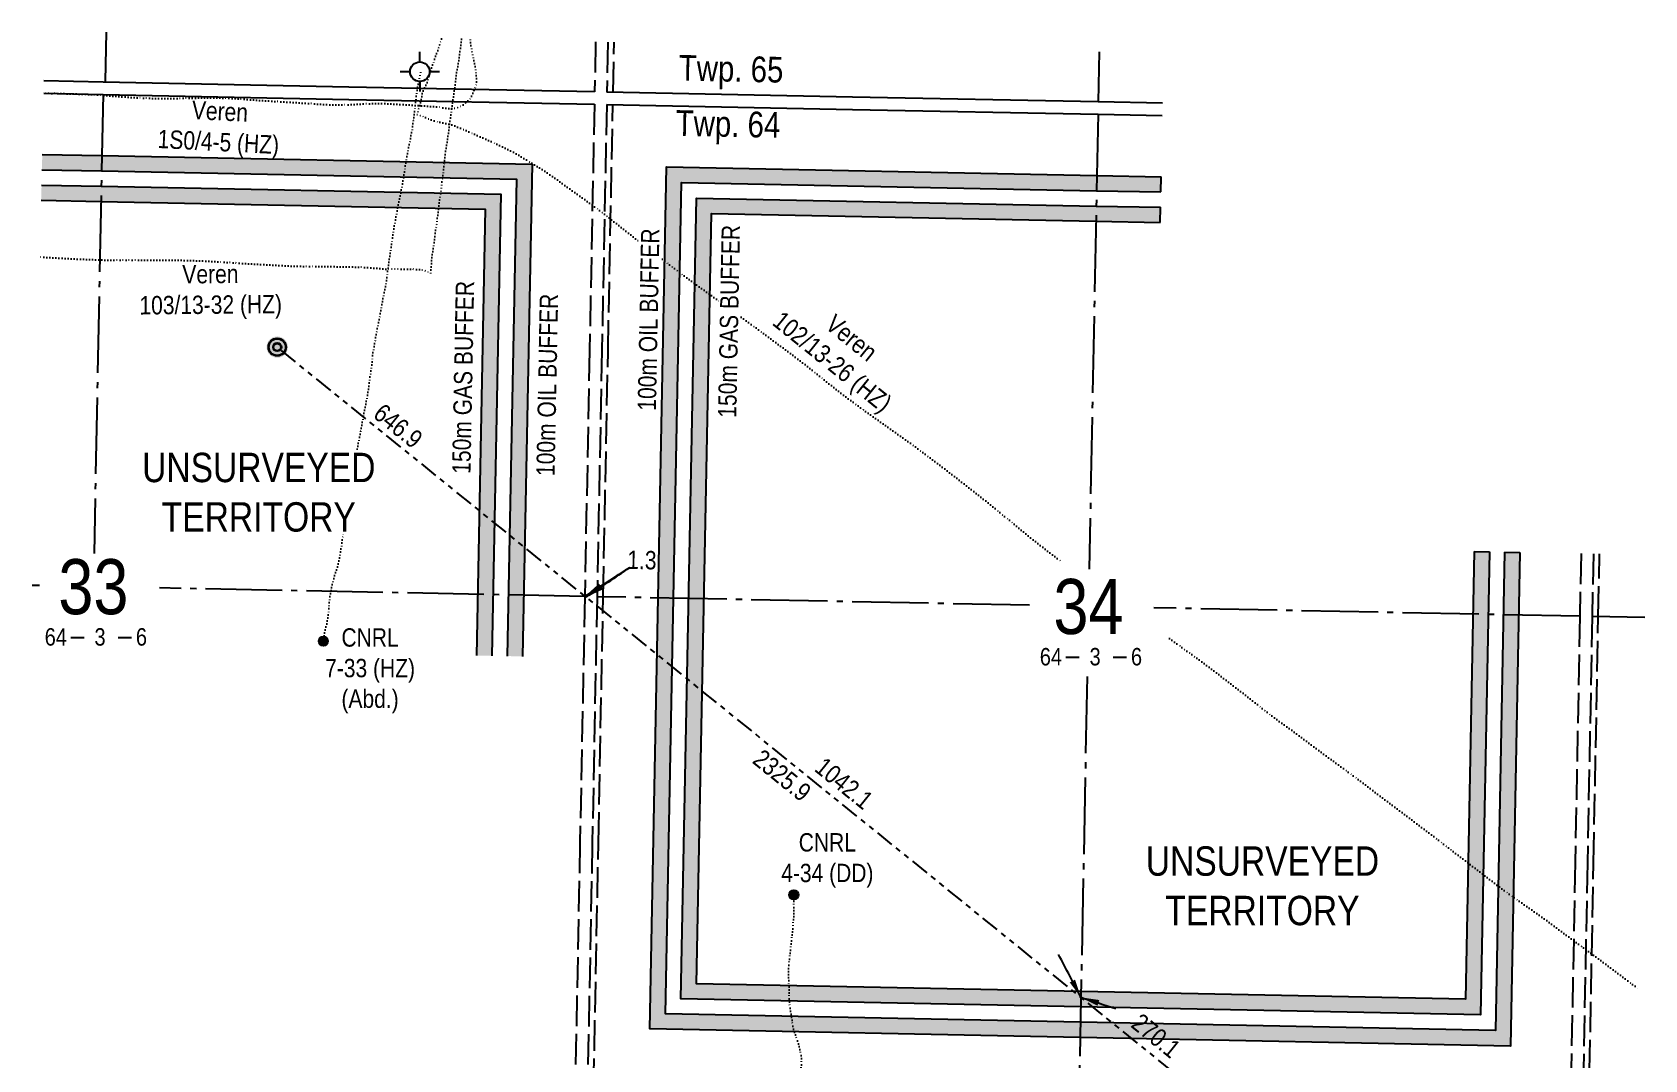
# Model space of a CAD drawing. Extents: x 398953 to 418778, y 6021401 to 6052343.
# Drawn here: x 416142 to 418778, y 6030302 to 6031981 of the extents above; entities that cross this region are included whole.
import ezdxf
from ezdxf.enums import TextEntityAlignment as Align

# ---------------------------------------------------------------- set-up
doc = ezdxf.new("R2010")
doc.units = 0
doc.header["$LTSCALE"] = 5
for name, pattern in [('foc-DOT', [1, 0.2, -0.8]), ('foc-DRILLPATH', [14.75, 6, -1.75, 1.75, -1.75, 1.75, -1.75]), ('foc-QUARTERLINE', [33, 25, -3, 2, -3]), ('foc-UNSURVEYED', [12.5, 10, -2.5])]:
    doc.linetypes.add(name, pattern=pattern)
for name, color, linetype in [('10', 1, 'Continuous'), ('9', 3, 'Continuous'), ('ABADATA-DRILL', 8, 'foc-DOT'), ('ABADATA-DRILL-T', 8, 'Continuous'), ('AS-TARGET-GAS', 182, 'Continuous'), ('AS-TARGET-GAS-H', 181, 'Continuous'), ('AS-TARGET-OIL', 146, 'Continuous'), ('AS-TARGET-OIL-H', 131, 'Continuous'), ('D-TXT', 6, 'Continuous'), ('DETAIL-T', 7, 'Continuous'), ('DRILL-T', 8, 'Continuous'), ('L-BD', 7, 'Continuous'), ('L-MON', 1, 'Continuous'), ('L-SEC', 7, 'Continuous'), ('L-SECLBL', 7, 'Continuous'), ('L-SECQ', 8, 'foc-QUARTERLINE'), ('L-USEC', 7, 'foc-UNSURVEYED'), ('P-BUFFER-PURPLE-T', 187, 'Continuous'), ('P-PDRILLPATH', 12, 'foc-DRILLPATH')]:
    doc.layers.add(name, color=color, linetype=linetype)
doc.styles.add('80CG', font='ARIALN.TTF', dxfattribs={"height": 10})
doc.styles.add('80L', font='ARIALN.TTF', dxfattribs={"height": 10})
doc.styles.add('SIMPLEX', font='ARIALN.TTF')
doc.dimstyles.new('Compass 5 000', dxfattribs={"dimscale": 5, "dimtxt": 9, "dimasz": 2, "dimexe": 0.2, "dimexo": 0.0625, "dimgap": 0.5, "dimtad": 0, "dimtih": 1, "dimtoh": 1, "dimzin": 0, "dimdsep": 46, "dimtxsty": '80CG', "dimcen": 0.1, "dimse1": 1, "dimse2": 1, "dimclrd": 256, "dimclrt": 256, "dimaunit": 1, "dimadec": 4, "dimazin": 0, "dimtfac": 0.06, "dimtofl": 0, "dimtmove": 0, "dimatfit": 1, "dimfxl": 0.2, "dimtolj": 1, "dimtzin": 0, "dimlwd": -1, "dimarcsym": 0})

# ---------------------------------------------------------------- blocks, each defined once
blk = doc.blocks.new('L-SECLBL')
at = {"layer": '9', "color": 7}
for p, q in [((-5.08, -27.83), (-12.29, -27.83)), ((20.7, -27.83), (13.5, -27.83))]:
    blk.add_line(p, q, dxfattribs=at)
at = {"layer": '10', "color": 2, "style": 'SIMPLEX'}
blk.add_attdef('SEC', text='', height=30, dxfattribs=at).set_placement((0, 0), align=Align.MIDDLE)
at = {"layer": '10', "color": 5, "style": '80L'}
blk.add_attdef('TWP', text='', height=9.5, dxfattribs=at).set_placement((-14.43, -27.37), align=Align.MIDDLE_RIGHT)
blk.add_attdef('RGE', text='', height=9.5, dxfattribs=at).set_placement((3.62, -27.37), align=Align.MIDDLE_CENTER)
blk.add_attdef('MER', text='', height=9.5, dxfattribs=at).set_placement((23.17, -27.37), align=Align.MIDDLE_LEFT)
blk = doc.blocks.new('BH-Existing')
at = {"layer": 'ABADATA-DRILL-T'}
h = blk.add_hatch(color=256, dxfattribs=at)
h.dxf.hatch_style = 1
edge = h.paths.add_edge_path()
edge.add_arc((0, 0), 0.5, 0, 360)
blk.add_circle((0, 0), 0.5, dxfattribs=at)
blk = doc.blocks.new('GABD')
for p, q in [((0, 0.81), (0, 1.62)), ((-0.81, 0), (-1.62, 0)), ((1.62, 0), (0.81, 0)), ((0, -0.81), (0, -1.62))]:
    blk.add_line(p, q)
blk.add_circle((0, 0), 0.8)
blk = doc.blocks.new('plbh')
at = {"layer": 'L-MON'}
h = blk.add_hatch(color=255, dxfattribs=at)
h.dxf.hatch_style = 1
edge = h.paths.add_edge_path()
edge.add_arc((0, 0), 1.16, 0, 360)
h = blk.add_hatch(color=256, dxfattribs=at)
h.dxf.hatch_style = 1
h.paths.add_polyline_path([(-0.96, 0, 1), (0.96, 0, 1)])
h.paths.add_polyline_path([(0.91, 0, -1), (-0.91, 0, -1)], flags=16)
h.paths.add_polyline_path([(0.45, 0, -1), (-0.45, 0, -1)], flags=0)
h = blk.add_hatch(color=256, dxfattribs=at)
h.dxf.hatch_style = 1
h.paths.add_polyline_path([(-0.45, 0, 1), (0.45, 0, 1)])
h.paths.add_polyline_path([(0.4, 0, -1), (-0.4, 0, -1)], flags=16)
at = {"layer": 'L-MON', "color": 240}
for radius in [0.96, 0.91, 0.45, 0.4]:
    blk.add_circle((0, 0), radius, dxfattribs=at)

msp = doc.modelspace()

# ---------------------------------------------------------------- hatches: boundary and pattern name
at = {"layer": 'AS-TARGET-GAS-H'}
h = msp.add_hatch(color=256, dxfattribs=at)
h.dxf.hatch_style = 1
h.paths.add_polyline_path([(416156.552, 6031706.167), (416254.216, 6031704.224), (416882.577, 6031691.728), (416868.319, 6030962.542), (416893.303, 6030962.045), (416908.049, 6031716.216), (416254.713, 6031729.209), (416157.134, 6031731.149)])
h = msp.add_hatch(color=256, dxfattribs=at)
h.dxf.hatch_style = 1
h.paths.add_polyline_path([(418498.986, 6031132.308), (418484.956, 6030400.945), (417227.862, 6030425.907), (417252.468, 6031684.372), (417880.703, 6031671.877), (417985.82, 6031669.787), (417986.317, 6031694.771), (417881.2, 6031696.862), (417227.972, 6031709.853), (417202.389, 6030401.419), (418509.461, 6030375.464), (418523.971, 6031131.829)])
at = {"layer": 'AS-TARGET-OIL-H'}
h = msp.add_hatch(color=256, dxfattribs=at)
h.dxf.hatch_style = 1
h.paths.add_polyline_path([(416157.716, 6031756.132), (416255.21, 6031754.193), (416933.522, 6031740.703), (416918.288, 6030961.549), (416943.272, 6030961.053), (416958.995, 6031765.191), (416255.707, 6031779.177), (416158.298, 6031781.114)])
h = msp.add_hatch(color=256, dxfattribs=at)
h.dxf.hatch_style = 1
h.paths.add_polyline_path([(417986.814, 6031719.755), (417987.311, 6031744.739), (417882.194, 6031746.83), (417178.981, 6031760.816), (417151.444, 6030352.443), (418558.47, 6030324.503), (418573.94, 6031130.87), (418548.955, 6031131.349), (418533.966, 6030349.983), (417176.916, 6030376.931), (417203.477, 6031735.334), (417881.697, 6031721.846)])

# ---------------------------------------------------------------- linework, layer by layer
at = {"layer": 'ABADATA-DRILL', "flags": 128}
for points in [[(416843.883, 6031969.318), (416843.18, 6031964.49), (416842.462, 6031959.493), (416841.775, 6031954.566), (416841.108, 6031949.618), (416839.817, 6031939.932), (416838.305, 6031930.17), (416836.603, 6031920.431), (416835.064, 6031910.819), (416833.781, 6031901.023), (416832.701, 6031891.342), (416831.442, 6031881.715), (416829.861, 6031871.504), (416828.223, 6031860.944), (416826.639, 6031850.083), (416825.9, 6031844.537), (416825.179, 6031838.91), (416823.763, 6031827.916), (416823.061, 6031822.708), (416822.36, 6031817.581), (416821.68, 6031812.513), (416820.971, 6031807.476), (416820.265, 6031802.619), (416819.528, 6031797.673), (416818.018, 6031787.991), (416817.297, 6031783.394), (416816.604, 6031778.687), (416815.418, 6031769.228), (416815.088, 6031766.164), (416814.777, 6031763.069), (416814.455, 6031759.885), (416814.133, 6031756.751), (416813.812, 6031753.637), (416813.47, 6031750.473), (416813.106, 6031747.249), (416812.681, 6031743.937), (416812.247, 6031740.665), (416811.412, 6031734.32), (416811.04, 6031731.177), (416810.435, 6031726.368), (416809.738, 6031721.4), (416809.039, 6031716.373), (416808.335, 6031711.096), (416807.649, 6031705.738), (416807.016, 6031700.48), (416805.814, 6031690.222), (416804.492, 6031680.456), (416803.813, 6031675.918), (416803.153, 6031671.34), (416802.533, 6031666.772), (416801.951, 6031662.122), (416801.412, 6031657.572), (416800.886, 6031653.231), (416800.365, 6031649.111), (416799.783, 6031644.911), (416799.158, 6031640.623), (416798.503, 6031636.255), (416797.838, 6031631.977), (416797.202, 6031627.579), (416796.624, 6031623.099), (416796.067, 6031618.689), (416794.982, 6031610.289), (416794.333, 6031602.75), (416794.208, 6031599.412), (416794.038, 6031596.365), (416793.825, 6031593.678), (416793.579, 6031591.323), (416793.272, 6031589.429), (416792.943, 6031587.995), (416792.745, 6031587.078), (416792.667, 6031586.66), (416792.398, 6031586.715), (416791.965, 6031587.054), (416791.46, 6031587.354), (416790.987, 6031587.693), (416790.574, 6031588.031), (416790.415, 6031588.114), (416790.267, 6031588.197), (416790.177, 6031588.229), (416789.761, 6031588.397), (416789.115, 6031588.65), (416788.222, 6031589.008), (416787.151, 6031589.459), (416785.94, 6031589.953), (416784.551, 6031590.49), (416783.001, 6031591.051), (416781.261, 6031591.575), (416779.36, 6031592.052), (416777.369, 6031592.512), (416775.217, 6031592.924), (416772.832, 6031593.221), (416770.254, 6031593.332), (416767.374, 6031593.368), (416764.104, 6031593.422), (416760.416, 6031593.535), (416756.477, 6031593.632), (416752.367, 6031593.673), (416748.077, 6031593.717), (416743.647, 6031593.764), (416739.176, 6031593.742), (416734.444, 6031593.715), (416729.443, 6031593.683), (416724.113, 6031593.758), (416718.506, 6031593.978), (416712.734, 6031594.402), (416706.773, 6031594.919), (416700.522, 6031595.442), (416693.991, 6031596), (416687.179, 6031596.444), (416680.054, 6031596.794), (416672.659, 6031597.12), (416665.923, 6031597.382), (416658.706, 6031597.574), (416658.206, 6031597.584), (416650.346, 6031597.658), (416642.295, 6031597.706), (416634.095, 6031597.778), (416625.694, 6031597.833), (416617.054, 6031597.882), (416608.223, 6031597.926), (416599.233, 6031598.023), (416590.044, 6031598.183), (416580.676, 6031598.387), (416571.2, 6031598.633), (416561.624, 6031598.972), (416551.981, 6031599.411), (416542.269, 6031599.922), (416542.209, 6031599.923), (416532.568, 6031600.453), (416522.857, 6031600.994), (416513.175, 6031601.534), (416503.474, 6031602.095), (416493.783, 6031602.645), (416484.122, 6031603.195), (416474.432, 6031603.806), (416464.723, 6031604.417), (416450.248, 6031605.321), (416435.653, 6031606.258), (416421.176, 6031607.043), (416406.573, 6031607.58), (416396.876, 6031607.83), (416387.25, 6031608.089), (416377.531, 6031608.27), (416363.031, 6031608.405), (416348.409, 6031608.433), (416338.707, 6031608.403), (416319.301, 6031608.304), (416309.599, 6031608.295), (416299.887, 6031608.316), (416290.166, 6031608.347), (416280.445, 6031608.368), (416270.744, 6031608.438), (416261.036, 6031608.619), (416251.339, 6031608.89), (416241.624, 6031609.211), (416231.939, 6031609.581), (416222.225, 6031609.972), (416212.512, 6031610.413), (416202.81, 6031610.924), (416188.332, 6031611.668), (416173.714, 6031612.416), (416159.235, 6031613.15), (416154.39, 6031613.381)], [(416857.595, 6031969.049), (416857.728, 6031968.104), (416858.112, 6031965.206), (416858.516, 6031962.387), (416858.913, 6031959.659), (416859.299, 6031956.931), (416859.735, 6031954.162), (416860.231, 6031951.431), (416860.709, 6031948.782), (416861.209, 6031946.231), (416861.72, 6031943.691), (416862.23, 6031941.14), (416862.77, 6031938.599), (416863.35, 6031936.047), (416863.959, 6031933.455), (416864.598, 6031930.852), (416865.186, 6031928.2), (416865.661, 6031925.4), (416866.064, 6031922.511), (416866.449, 6031919.693), (416866.856, 6031916.985), (416867.254, 6031914.326), (416867.591, 6031911.659), (416867.838, 6031908.934), (416868.013, 6031906.14), (416868.126, 6031903.257), (416868.11, 6031900.367), (416867.873, 6031897.511), (416867.358, 6031894.7), (416866.545, 6031892.006), (416865.615, 6031889.484), (416864.691, 6031887.222), (416863.801, 6031885.199), (416862.984, 6031883.324), (416862.249, 6031881.558), (416861.585, 6031879.851), (416860.922, 6031878.164), (416860.158, 6031876.429), (416859.304, 6031874.705), (416858.351, 6031873.053), (416857.261, 6031871.514), (416855.983, 6031870.099), (416854.617, 6031868.796), (416853.221, 6031867.513), (416851.766, 6031866.261), (416850.242, 6031865.061), (416848.629, 6031863.893), (416847.767, 6031863.299), (416845.364, 6031861.646), (416843.642, 6031860.52), (416841.76, 6031859.427), (416839.65, 6031858.408), (416837.282, 6031857.524), (416834.707, 6031856.805), (416832.016, 6031856.288), (416829.32, 6031855.98), (416826.548, 6031855.915), (416823.69, 6031856.051), (416820.775, 6031856.348), (416817.832, 6031856.726), (416814.8, 6031857.146), (416811.419, 6031857.633), (416807.619, 6031858.177), (416803.518, 6031858.698), (416798.986, 6031859.147), (416794.183, 6031859.522), (416788.889, 6031859.916), (416783.138, 6031860.389), (416776.975, 6031860.81), (416770.49, 6031861.137), (416763.816, 6031861.519), (416756.934, 6031861.994), (416749.852, 6031862.483), (416740.132, 6031863.074), (416719.897, 6031864.042), (416711.9, 6031864.259), (416703.789, 6031864.269), (416695.524, 6031864.101), (416687.156, 6031863.775), (416678.656, 6031863.382), (416670.036, 6031862.952), (416661.276, 6031862.534), (416652.447, 6031862.157), (416643.461, 6031861.943), (416634.381, 6031862.022), (416625.226, 6031862.382), (416616.075, 6031862.932), (416606.967, 6031863.601), (416605.079, 6031863.758), (416597.788, 6031864.261), (416579.177, 6031865.407), (416569.905, 6031865.919), (416542.331, 6031867.532), (416520.026, 6031869), (416504.754, 6031870.06), (416495.446, 6031870.753), (416483.142, 6031871.685), (416476.799, 6031872.13), (416467.468, 6031872.684), (416458.145, 6031873.117), (416448.799, 6031873.39), (416439.489, 6031873.493), (416430.166, 6031873.457), (416420.833, 6031873.39), (416411.49, 6031873.314), (416402.185, 6031873.156), (416392.839, 6031872.93), (416383.522, 6031872.663), (416374.186, 6031872.456), (416346.212, 6031872.556), (416327.558, 6031873.023), (416318.193, 6031873.387), (416308.892, 6031873.92), (416299.563, 6031874.573), (416290.264, 6031875.246), (416280.946, 6031875.909), (416271.628, 6031876.642), (416262.311, 6031877.396), (416252.962, 6031878.049), (416243.662, 6031878.622), (416234.34, 6031879.145), (416224.567, 6031879.588), (416215.242, 6031879.911), (416205.905, 6031880.164), (416196.567, 6031880.388), (416187.249, 6031880.571), (416177.91, 6031880.685), (416168.578, 6031880.718), (416160.62, 6031880.798)], [(416810.726, 6031969.968), (416810.372, 6031968.737), (416809.767, 6031966.948), (416809.112, 6031965.191), (416808.446, 6031963.374), (416807.87, 6031961.555), (416807.393, 6031959.664), (416806.871, 6031957.524), (416806.225, 6031955.206), (416805.553, 6031953.079), (416804.772, 6031951.004), (416803.982, 6031948.959), (416803.232, 6031946.913), (416802.326, 6031944.59), (416801.295, 6031941.98), (416800.335, 6031939.449), (416799.509, 6031937.144), (416798.732, 6031934.749), (416797.906, 6031931.925), (416796.968, 6031928.953), (416795.991, 6031926.061), (416795.097, 6031923.358), (416794.165, 6031920.716), (416793.163, 6031918.035), (416792.158, 6031915.294), (416791.287, 6031912.691), (416790.565, 6031910.055), (416790.026, 6031907.535), (416789.459, 6031905.166), (416788.845, 6031902.957), (416788.154, 6031900.85), (416787.304, 6031898.827), (416786.313, 6031896.726), (416785.279, 6031894.536), (416784.236, 6031892.336), (416783.206, 6031890.305), (416782.249, 6031888.434), (416781.357, 6031886.311), (416780.499, 6031883.857), (416779.772, 6031881.491), (416779.245, 6031879.131), (416778.829, 6031876.789), (416778.392, 6031874.387), (416777.82, 6031871.758), (416777.205, 6031868.959), (416776.602, 6031866.271), (416776.023, 6031863.762), (416775.438, 6031861.473), (416774.825, 6031859.294), (416774.185, 6031857.276), (416773.867, 6031856.363), (416773.559, 6031855.448), (416773.068, 6031853.858), (416772.65, 6031852.426), (416772.274, 6031851.113), (416771.889, 6031849.87), (416771.507, 6031848.727), (416771.166, 6031847.694), (416770.89, 6031846.849), (416770.822, 6031846.44), (416770.841, 6031846.41), (416771.028, 6031846.256), (416771.276, 6031846.161), (416771.566, 6031846.126), (416771.625, 6031846.115), (416772.174, 6031846.044), (416773.221, 6031845.863), (416774.604, 6031845.496), (416776.224, 6031844.974), (416778.162, 6031844.336), (416780.446, 6031843.501), (416783.125, 6031842.398), (416783.412, 6031842.282), (416786.496, 6031840.921), (416789.964, 6031839.263), (416793.734, 6031837.689), (416798.049, 6031836.384), (416801.173, 6031835.532), (416804.497, 6031834.657), (416808.062, 6031833.876), (416811.947, 6031833.09), (416816.172, 6031832.257), (416820.505, 6031831.361), (416825.163, 6031830.2), (416830.193, 6031828.601), (416835.524, 6031826.605), (416841.26, 6031824.282), (416847.491, 6031821.709), (416853.968, 6031818.952), (416860.78, 6031815.947), (416867.83, 6031812.838), (416875.139, 6031809.654), (416876.428, 6031809.088), (416882.566, 6031806.387), (416889.963, 6031803.081), (416890.151, 6031802.998), (416897.408, 6031799.684), (416900.907, 6031798.075), (416914.315, 6031791.761), (416923.191, 6031787.415), (416931.101, 6031783.229), (416938.954, 6031778.714), (416946.833, 6031774.018), (416954.74, 6031769.232), (416962.706, 6031764.375), (416970.75, 6031759.386), (416978.82, 6031754.226), (416986.856, 6031748.857), (416994.829, 6031743.32), (417002.631, 6031737.735), (417002.729, 6031737.663), (417010.579, 6031731.958), (417018.459, 6031726.282), (417026.369, 6031720.636), (417034.301, 6031715.029), (417042.202, 6031709.392), (417050.041, 6031703.687), (417057.9, 6031697.942), (417065.749, 6031692.226), (417073.566, 6031686.432), (417081.242, 6031680.51), (417088.875, 6031674.499), (417096.221, 6031668.643), (417103.794, 6031662.593), (417111.397, 6031656.563), (417119.05, 6031650.551), (417126.725, 6031644.599), (417134.39, 6031638.648), (417142.064, 6031632.696), (417149.739, 6031626.754), (417157.414, 6031620.842), (417165.16, 6031614.968), (417172.876, 6031609.086), (417180.492, 6031603.205), (417188.228, 6031597.312), (417196.015, 6031591.498), (417203.822, 6031585.683), (417215.475, 6031577.063), (417227.279, 6031568.499), (417239.055, 6031560.026), (417250.939, 6031551.481), (417262.716, 6031543.028), (417274.631, 6031534.512), (417286.376, 6031526.01), (417298.127, 6031517.287), (417309.8, 6031508.686), (417321.654, 6031500.092), (417333.368, 6031491.55), (417345.129, 6031482.837), (417356.761, 6031474.177), (417368.533, 6031465.494), (417380.175, 6031456.854), (417391.865, 6031448.052), (417403.363, 6031439.215), (417414.376, 6031430.587), (417421.388, 6031425.038), (417432.672, 6031415.934), (417443.66, 6031407.077), (417455.015, 6031398.062), (417466.039, 6031389.534), (417477.62, 6031380.815), (417488.732, 6031372.625), (417500.446, 6031364.083), (417511.777, 6031355.899), (417523.605, 6031347.515), (417535.285, 6031339.274), (417547.072, 6031330.84), (417558.652, 6031322.581), (417570.469, 6031314.188), (417582.295, 6031305.724), (417593.969, 6031297.123), (417605.688, 6031288.331), (417617.3, 6031279.651), (417629.029, 6031270.829), (417640.517, 6031261.971), (417652.052, 6031252.953), (417663.479, 6031244.017), (417675.054, 6031235.008), (417686.501, 6031226.111), (417698.025, 6031217.033), (417709.339, 6031207.959), (417713.178, 6031204.833), (417720.688, 6031198.644), (417728.188, 6031192.436), (417735.708, 6031186.287), (417743.259, 6031180.157), (417750.77, 6031173.998), (417758.27, 6031167.82), (417765.769, 6031161.611), (417773.3, 6031155.462), (417780.892, 6031149.392), (417788.457, 6031143.452), (417796.121, 6031137.48), (417803.826, 6031131.548), (417811.593, 6031125.704), (417819.41, 6031119.909), (417824.956, 6031115.881)], [(416776.573, 6031915.597), (416776.573, 6031915.597), (416776.573, 6031915.597), (416776.582, 6031915.507), (416776.599, 6031915.377), (416776.607, 6031915.256), (416776.58, 6031914.927), (416776.482, 6031914.509), (416776.321, 6031913.972), (416776.118, 6031913.266), (416775.891, 6031912.44), (416775.631, 6031911.415), (416775.347, 6031910.2), (416775.04, 6031908.826), (416774.719, 6031907.232), (416774.395, 6031905.528), (416774.089, 6031903.674), (416773.779, 6031901.679), (416773.427, 6031899.536), (416773.042, 6031897.253), (416772.584, 6031894.822), (416772.094, 6031892.271), (416771.621, 6031889.59), (416771.127, 6031886.839), (416770.64, 6031883.968), (416770.191, 6031880.956), (416769.798, 6031877.763), (416769.433, 6031874.44), (416769.053, 6031870.916), (416768.692, 6031867.293), (416768.267, 6031863.46), (416767.801, 6031859.619), (416767.387, 6031855.866), (416766.961, 6031851.994), (416766.485, 6031848.152), (416765.947, 6031844.192), (416765.389, 6031840.232), (416764.883, 6031836.342), (416764.396, 6031832.451), (416763.939, 6031828.559), (416763.414, 6031824.738), (416762.786, 6031820.76), (416762.1, 6031816.903), (416761.294, 6031813.048), (416760.469, 6031809.263), (416759.676, 6031805.528), (416758.924, 6031801.882), (416758.15, 6031798.137), (416757.407, 6031794.411), (416756.723, 6031790.693), (416756.018, 6031786.867), (416755.305, 6031783.18), (416754.623, 6031779.513), (416753.991, 6031775.834), (416753.358, 6031772.146), (416752.694, 6031768.408), (416752.071, 6031764.67), (416751.467, 6031760.911), (416750.883, 6031757.172), (416750.34, 6031753.462), (416749.816, 6031749.731), (416749.222, 6031745.962), (416748.548, 6031742.195), (416747.864, 6031738.417), (416747.18, 6031734.7), (416746.558, 6031731.012), (416745.966, 6031727.363), (416745.293, 6031723.645), (416744.509, 6031719.9), (416743.735, 6031716.154), (416742.962, 6031712.429), (416742.219, 6031708.743), (416741.477, 6031705.077), (416740.755, 6031701.42), (416740.023, 6031697.784), (416739.302, 6031694.187), (416738.631, 6031690.58), (416737.962, 6031687.052), (416737.281, 6031683.485), (416736.59, 6031679.868), (416735.909, 6031676.261), (416735.248, 6031672.653), (416734.625, 6031668.964), (416733.973, 6031665.286), (416733.331, 6031661.628), (416732.709, 6031658), (416732.097, 6031654.331), (416731.514, 6031650.642), (416730.972, 6031646.982), (416730.429, 6031643.262), (416729.866, 6031639.562), (416729.293, 6031635.863), (416728.74, 6031632.143), (416728.197, 6031628.443), (416727.675, 6031624.803), (416727.184, 6031621.191), (416726.683, 6031617.581), (416726.171, 6031613.93), (416725.628, 6031610.19), (416725.053, 6031606.38), (416724.497, 6031602.561), (416723.983, 6031598.8), (416723.491, 6031595.149), (416723.02, 6031591.528), (416722.539, 6031587.906), (416722.038, 6031584.286), (416721.556, 6031580.634), (416721.063, 6031576.953), (416720.55, 6031573.243), (416720.016, 6031569.492), (416719.361, 6031565.675), (416718.595, 6031561.789), (416717.808, 6031557.924), (416716.993, 6031554.119), (416716.199, 6031550.354), (416715.424, 6031546.518), (416714.688, 6031542.692), (416713.931, 6031538.796), (416713.165, 6031534.91), (416712.479, 6031531.053), (416711.884, 6031527.254), (416711.311, 6031523.525), (416710.708, 6031519.856), (416709.975, 6031516.16), (416709.204, 6031512.504), (416708.471, 6031508.838), (416707.699, 6031505.192), (416706.939, 6031501.596), (416706.219, 6031498.05), (416705.539, 6031494.533), (416704.898, 6031490.935), (416704.237, 6031487.327), (416703.587, 6031483.729), (416702.924, 6031480.061), (416702.221, 6031476.344), (416701.56, 6031472.727), (416700.939, 6031469.118), (416700.287, 6031465.46), (416699.614, 6031461.773), (416699.023, 6031458.144), (416698.52, 6031454.453), (416698.077, 6031450.731), (416697.702, 6031446.958), (416697.399, 6031443.213), (416697.076, 6031439.508), (416696.614, 6031435.887), (416696.064, 6031432.327), (416695.527, 6031428.897), (416695.022, 6031425.596), (416694.598, 6031422.364), (416694.216, 6031419.201), (416693.8, 6031415.868), (416693.391, 6031412.346), (416692.991, 6031408.823), (416692.552, 6031405.291), (416692.041, 6031401.7), (416691.429, 6031398.021), (416690.764, 6031394.224), (416690.107, 6031390.336), (416689.492, 6031386.507), (416688.867, 6031382.699), (416688.161, 6031378.862), (416687.386, 6031375.016), (416686.599, 6031371.131), (416685.823, 6031367.276), (416685.057, 6031363.43), (416684.311, 6031359.564), (416683.595, 6031355.707), (416682.919, 6031351.83), (416682.213, 6031347.963), (416681.486, 6031344.057), (416680.789, 6031340.17), (416680.123, 6031336.332), (416679.449, 6031332.534), (416678.764, 6031328.757), (416678.058, 6031324.91), (416677.312, 6031321.034), (416676.526, 6031317.159), (416675.73, 6031313.294), (416674.923, 6031309.429), (416674.117, 6031305.564), (416673.34, 6031301.629), (416672.584, 6031297.783), (416671.87, 6031294.036), (416671.217, 6031290.338), (416670.572, 6031286.54), (416669.885, 6031282.633), (416669.251, 6031278.855), (416668.678, 6031275.125), (416668.075, 6031271.436), (416667.412, 6031267.729), (416666.707, 6031263.932), (416665.922, 6031260.146), (416665.109, 6031256.412), (416664.335, 6031252.686), (416663.562, 6031248.971), (416663.032, 6031246.401), (416662.778, 6031245.205), (416661.994, 6031241.46), (416661.983, 6031241.38), (416661.206, 6031237.475), (416660.477, 6031233.488), (416660.084, 6031231.286), (416659.769, 6031229.542), (416659.102, 6031225.634), (416658.496, 6031221.735), (416657.959, 6031217.845), (416657.722, 6031215.979), (416657.432, 6031213.944), (416656.915, 6031210.034), (416656.418, 6031206.133), (416655.933, 6031202.292), (416655.498, 6031198.49), (416655.314, 6031196.783), (416655.124, 6031194.756), (416654.802, 6031191.092), (416654.41, 6031187.429), (416653.919, 6031183.838), (416653.328, 6031180.229), (416652.698, 6031176.67), (416652.098, 6031173.111), (416651.509, 6031169.572), (416650.93, 6031166.083), (416650.361, 6031162.593), (416649.773, 6031159.124), (416649.254, 6031155.644), (416648.755, 6031152.113), (416648.266, 6031148.612), (416647.806, 6031145.08), (416647.325, 6031141.459), (416646.782, 6031137.779), (416646.18, 6031134.09), (416645.568, 6031130.432), (416644.974, 6031126.682), (416644.358, 6031122.834), (416643.723, 6031119.046), (416643.054, 6031115.538), (416642.29, 6031112.273), (416641.369, 6031109.19), (416640.299, 6031106.15), (416639.198, 6031103.072), (416638.134, 6031099.822), (416637.098, 6031096.462), (416636.143, 6031093.15), (416635.258, 6031089.856), (416634.373, 6031086.593), (416633.429, 6031083.311), (416632.551, 6031079.878), (416631.781, 6031076.322), (416631.098, 6031072.645), (416630.434, 6031068.857), (416629.759, 6031065.08), (416629.066, 6031061.333), (416628.412, 6031057.615), (416627.841, 6031053.985), (416627.401, 6031050.423), (416627.103, 6031046.979), (416626.936, 6031043.581), (416626.819, 6031040.173), (416626.653, 6031036.815), (416626.38, 6031033.59), (416625.968, 6031030.458), (416625.508, 6031027.406), (416624.997, 6031024.306), (416624.483, 6031021.095), (416623.93, 6031017.865), (416623.266, 6031014.618), (416622.502, 6031011.372), (416621.741, 6031008.276), (416621.043, 6031005.35), (416620.448, 6031002.571), (416619.926, 6030999.911), (416619.487, 6030997.409), (416619.1, 6030995.056), (416618.768, 6030992.902), (416618.028, 6030987.836), (416617.781, 6030985.97)], [(418001.001, 6030990.412), (418002.135, 6030989.584), (418009.974, 6030983.839), (418017.823, 6030978.094), (418025.702, 6030972.388), (418033.612, 6030966.722), (418041.543, 6030961.095), (418049.423, 6030955.399), (418057.241, 6030949.624), (418065.039, 6030943.83), (418072.746, 6030938.037), (418080.472, 6030932.134), (418088.217, 6030926.211), (418095.922, 6030920.278), (418103.547, 6030914.377), (418111.252, 6030908.455), (418118.8, 6030902.666), (418126.484, 6030896.693), (418134.128, 6030890.692), (418141.751, 6030884.651), (418149.343, 6030878.591), (418156.986, 6030872.57), (418164.701, 6030866.627), (418172.447, 6030860.763), (418180.207, 6030855.07), (418188.138, 6030849.423), (418196.068, 6030843.756), (418203.926, 6030838.011), (418211.753, 6030832.146), (418219.509, 6030826.292), (418227.317, 6030820.488), (418235.145, 6030814.733), (418242.973, 6030808.958), (418250.801, 6030803.183), (418258.639, 6030797.388), (418266.487, 6030791.613), (418274.366, 6030785.887), (418282.225, 6030780.171), (418290.094, 6030774.456), (418297.864, 6030768.742), (418305.661, 6030762.937), (418317.242, 6030754.198), (418328.969, 6030745.276), (418340.508, 6030736.488), (418352.276, 6030727.605), (418363.857, 6030718.876), (418375.646, 6030710.052), (418383.433, 6030704.218), (418391.209, 6030698.354), (418398.985, 6030692.46), (418406.771, 6030686.586), (418414.548, 6030680.752), (418422.324, 6030674.878), (418430.079, 6030668.985), (418437.825, 6030663.072), (418445.57, 6030657.168), (418453.305, 6030651.245), (418461.019, 6030645.262), (418468.724, 6030639.33), (418480.243, 6030630.522), (418491.93, 6030621.601), (418503.439, 6030612.783), (418515.066, 6030603.853), (418526.534, 6030594.976), (418538.191, 6030586.035), (418545.438, 6030580.722), (418553.219, 6030575.138), (418561.021, 6030569.553), (418568.853, 6030563.948), (418580.69, 6030555.574), (418592.501, 6030547.371), (418604.38, 6030539.045), (418616.263, 6030530.43), (418627.926, 6030521.82), (418639.135, 6030513.498), (418650.778, 6030504.877), (418662.609, 6030496.193), (418674.324, 6030487.641), (418685.405, 6030479.472), (418697.048, 6030470.822), (418708.473, 6030462.316), (418720.115, 6030453.675), (418731.62, 6030445.168), (418743.222, 6030436.468), (418754.594, 6030427.833), (418766.185, 6030419.114), (418766.331, 6030419.004)], [(417402.599, 6029897.441), (417396.322, 6029893.012), (417395.805, 6029892.672), (417395.501, 6029892.468), (417395.197, 6029892.264), (417394.924, 6029892.099), (417394.722, 6029892.003), (417394.54, 6029891.937), (417394.359, 6029891.88), (417394.168, 6029891.834), (417393.958, 6029891.788), (417393.746, 6029891.732), (417393.545, 6029891.666), (417393.344, 6029891.6), (417393.163, 6029891.554), (417393.043, 6029891.546), (417392.963, 6029891.547), (417392.892, 6029891.539), (417392.833, 6029891.56), (417392.794, 6029891.621), (417392.776, 6029891.701), (417392.757, 6029891.801), (417392.719, 6029891.892), (417392.681, 6029892.003), (417392.665, 6029892.183), (417392.661, 6029892.474), (417392.678, 6029892.853), (417392.707, 6029893.333), (417392.74, 6029893.962), (417392.764, 6029894.712), (417392.781, 6029895.582), (417392.802, 6029896.632), (417392.835, 6029897.831), (417392.881, 6029899.16), (417392.94, 6029900.62), (417393.03, 6029902.198), (417393.174, 6029903.936), (417393.328, 6029905.653), (417393.513, 6029907.46), (417393.704, 6029909.527), (417393.897, 6029911.733), (417394.082, 6029914.03), (417394.258, 6029916.417), (417394.457, 6029918.894), (417394.688, 6029921.51), (417394.951, 6029924.255), (417395.216, 6029927.08), (417395.483, 6029929.966), (417395.792, 6029933), (417396.109, 6029935.914), (417396.448, 6029938.929), (417396.769, 6029942.043), (417397.114, 6029945.407), (417397.471, 6029948.81), (417397.859, 6029952.304), (417398.25, 6029955.907), (417398.641, 6029959.59), (417398.972, 6029963.174), (417399.264, 6029966.879), (417399.508, 6029970.675), (417399.732, 6029974.481), (417399.927, 6029978.288), (417400.069, 6029982.006), (417400.192, 6029985.714), (417400.286, 6029989.553), (417400.349, 6029993.273), (417400.372, 6029997.033), (417400.367, 6030000.854), (417400.339, 6030004.525), (417400.302, 6030008.287), (417400.265, 6030011.998), (417400.207, 6030015.7), (417400.115, 6030019.192), (417399.995, 6030022.795), (417399.874, 6030026.318), (417399.734, 6030029.902), (417399.574, 6030033.505), (417399.416, 6030037.169), (417399.256, 6030040.773), (417399.097, 6030044.447), (417398.948, 6030048.07), (417398.775, 6030051.505), (417398.579, 6030054.779), (417398.348, 6030058.324), (417398.104, 6030061.68), (417397.82, 6030065.106), (417397.468, 6030068.573), (417397.085, 6030072.031), (417396.694, 6030075.56), (417396.398, 6030078.846), (417396.143, 6030082.172), (417395.881, 6030085.667), (417395.638, 6030089.083), (417395.407, 6030092.628), (417395.218, 6030096.282), (417395.072, 6030100.056), (417394.948, 6030103.939), (417394.844, 6030107.842), (417394.712, 6030111.845), (417394.587, 6030115.709), (417394.436, 6030119.722), (417394.216, 6030123.827), (417393.983, 6030127.793), (417393.784, 6030131.957), (417393.714, 6030136.039), (417393.752, 6030140.069), (417393.868, 6030143.958), (417394.046, 6030147.935), (417394.211, 6030151.793), (417394.309, 6030155.781), (417394.374, 6030159.631), (417394.441, 6030163.54), (417394.496, 6030167.4), (417394.548, 6030171.1), (417394.578, 6030174.7), (417394.566, 6030178.181), (417394.494, 6030181.673), (417394.322, 6030185.117), (417394.052, 6030188.733), (417393.723, 6030192.37), (417393.357, 6030196.168), (417392.982, 6030200.016), (417392.647, 6030203.873), (417392.441, 6030207.658), (417392.357, 6030211.53), (417392.36, 6030215.311), (417392.384, 6030219.071), (417392.425, 6030222.731), (417392.454, 6030226.271), (417392.49, 6030229.631), (417392.56, 6030232.69), (417392.64, 6030235.789), (417392.727, 6030238.698), (417392.866, 6030241.706), (417393.034, 6030244.673), (417393.18, 6030247.551), (417393.308, 6030250.509), (417393.447, 6030253.547), (417393.719, 6030256.712), (417394.099, 6030259.825), (417394.634, 6030263.126), (417395.26, 6030266.484), (417395.873, 6030269.743), (417396.488, 6030273.051), (417397.103, 6030276.36), (417397.688, 6030279.679), (417398.235, 6030283.109), (417398.681, 6030286.481), (417398.991, 6030289.586), (417399.251, 6030293.171), (417399.364, 6030296.41), (417399.381, 6030299.81), (417399.281, 6030303.403), (417399.08, 6030306.947), (417398.629, 6030310.467), (417397.929, 6030314.071), (417397.148, 6030317.617), (417396.325, 6030321.044), (417395.354, 6030324.613), (417394.333, 6030328.144), (417393.249, 6030331.546), (417392.143, 6030334.818), (417391.104, 6030337.979), (417390.203, 6030341.017), (417389.301, 6030344.015), (417388.251, 6030347.056), (417387.044, 6030350.3), (417385.905, 6030353.953), (417385.082, 6030357.91), (417384.56, 6030361.941), (417384.099, 6030365.961), (417383.557, 6030369.992), (417382.91, 6030374.246), (417382.15, 6030378.871), (417381.371, 6030383.527), (417380.665, 6030387.852), (417380.06, 6030392.185), (417379.607, 6030396.154), (417379.34, 6030399.91), (417379.259, 6030403.422), (417379.299, 6030407.002), (417379.399, 6030410.621), (417379.46, 6030414.231), (417379.407, 6030417.682), (417379.25, 6030420.886), (417379.068, 6030423.9), (417378.861, 6030427.125), (417378.663, 6030430.299), (417378.471, 6030433.253), (417378.262, 6030436.388), (417378.076, 6030439.682), (417378.01, 6030442.964), (417378.063, 6030446.164), (417378.215, 6030449.361), (417378.437, 6030452.538), (417378.719, 6030455.683), (417379.064, 6030459.047), (417379.396, 6030462.221), (417379.707, 6030465.325), (417380.018, 6030468.43), (417380.307, 6030471.495), (417380.607, 6030474.56), (417380.958, 6030477.663), (417381.38, 6030480.866), (417381.793, 6030484.068), (417382.134, 6030487.212), (417382.459, 6030490.526), (417382.787, 6030494.021), (417383.128, 6030497.655), (417383.501, 6030501.368), (417383.852, 6030504.992), (417384.224, 6030508.665), (417384.635, 6030512.308), (417385.031, 6030515.681), (417385.38, 6030518.735), (417385.624, 6030521.511), (417385.808, 6030524.258), (417385.981, 6030526.955), (417386.204, 6030529.661), (417386.501, 6030532.576), (417386.792, 6030535.711), (417386.963, 6030538.858), (417387.037, 6030542.127), (417387.063, 6030545.517), (417387.032, 6030549.028), (417386.974, 6030552.74), (417386.907, 6030556.462), (417386.835, 6030559.974), (417386.793, 6030563.426), (417386.79, 6030565.346), (417386.982, 6030571.594)]]:
    msp.add_lwpolyline(points, dxfattribs=at)
at = {"layer": 'AS-TARGET-GAS-H', "flags": 128}
for points in [[(416157.134, 6031731.149), (416254.713, 6031729.209), (416908.049, 6031716.216), (416893.303, 6030962.045)], [(416156.552, 6031706.167), (416254.216, 6031704.224), (416882.577, 6031691.728), (416868.319, 6030962.542)], [(418523.971, 6031131.829), (418509.461, 6030375.464), (417202.389, 6030401.419), (417227.972, 6031709.853), (417881.2, 6031696.862), (417986.317, 6031694.771)], [(418498.986, 6031132.308), (418484.956, 6030400.945), (417227.862, 6030425.907), (417252.468, 6031684.372), (417880.703, 6031671.877), (417985.82, 6031669.787)], [(417985.82, 6031669.787), (417986.317, 6031694.771)], [(418498.986, 6031132.308), (418523.971, 6031131.829)]]:
    msp.add_lwpolyline(points, dxfattribs=at)
at = {"layer": 'AS-TARGET-OIL-H', "flags": 128}
for points in [[(416158.298, 6031781.114), (416255.707, 6031779.177), (416958.995, 6031765.191), (416943.272, 6030961.053)], [(418573.94, 6031130.87), (418558.47, 6030324.503), (417151.444, 6030352.443), (417178.981, 6031760.816), (417882.194, 6031746.83), (417987.311, 6031744.739)], [(416157.716, 6031756.132), (416255.21, 6031754.193), (416933.522, 6031740.703), (416918.288, 6030961.549)], [(418548.955, 6031131.349), (418533.966, 6030349.983), (417176.916, 6030376.931), (417203.477, 6031735.334), (417881.697, 6031721.846), (417986.814, 6031719.755)], [(417986.814, 6031719.755), (417987.311, 6031744.739)], [(418548.955, 6031131.349), (418573.94, 6031130.87)]]:
    msp.add_lwpolyline(points, dxfattribs=at)
at = {"layer": 'L-SEC'}
for p, q in [((416258.091, 6031899.218), (416161.094, 6031901.147)), ((416659.685, 6031891.232), (416258.091, 6031899.218)), ((417061.279, 6031883.245), (416659.685, 6031891.232)), ((416160.626, 6031881.044), (416257.695, 6031879.113)), ((416257.695, 6031879.113), (416659.29, 6031871.127)), ((416659.29, 6031871.127), (417060.886, 6031863.14)), ((417080.999, 6031862.741), (417482.586, 6031854.753)), ((417482.979, 6031874.858), (417081.392, 6031882.846)), ((417884.573, 6031866.87), (417482.979, 6031874.858)), ((417989.689, 6031864.78), (417884.573, 6031866.87)), ((417482.586, 6031854.753), (417884.182, 6031846.766)), ((417884.182, 6031846.766), (417989.298, 6031844.676))]:
    msp.add_line(p, q, dxfattribs=at)
at = {"layer": 'L-SECQ'}
for p, q in [((416262.931, 6031980.71), (416261.352, 6031900.877)), ((417886.16, 6031948.881), (417884.571, 6031866.87)), ((416257.695, 6031879.113), (416242.902, 6031129.297)), ((417884.182, 6031846.766), (417869.779, 6031103.463)), ((416153.866, 6031076.712), (416141.893, 6031076.95)), ((417045.141, 6031058.998), (416349.946, 6031072.815)), ((417772.104, 6031044.551), (417065.254, 6031058.598)), ((418671.912, 6031026.668), (417975.671, 6031040.505)), ((418777.989, 6031024.596), (418692.025, 6031026.281)), ((417866.38, 6030928.033), (417853.02, 6030238.533))]:
    msp.add_line(p, q, dxfattribs=at)
at = {"layer": 'L-USEC'}
for p, q in [((417062.882, 6031965.024), (417061.279, 6031883.245)), ((417082.995, 6031964.63), (417081.392, 6031882.846)), ((417091.436, 6031882.646), (417093.039, 6031964.433)), ((417060.886, 6031863.14), (417053.014, 6031461.07)), ((417080.999, 6031862.741), (417073.127, 6031460.676)), ((417083.171, 6031460.471), (417091.042, 6031862.541)), ((417053.014, 6031461.07), (417045.141, 6031058.998)), ((417073.127, 6031460.676), (417065.254, 6031058.604)), ((417075.297, 6031058.399), (417083.171, 6031460.471)), ((418673.878, 6031128.953), (418671.912, 6031026.668)), ((418693.991, 6031128.566), (418692.025, 6031026.281)), ((418702.068, 6031026.069), (418704.035, 6031128.362)), ((417045.141, 6031058.998), (417037.29, 6030656.94)), ((417065.254, 6031058.605), (417057.403, 6030656.548)), ((417067.447, 6030656.343), (417075.297, 6031058.399)), ((418671.912, 6031026.668), (418664.2, 6030624.624)), ((418692.025, 6031026.282), (418684.313, 6030624.238)), ((418694.358, 6030624.026), (418702.068, 6031026.069)), ((417037.29, 6030656.94), (417029.44, 6030254.883)), ((417057.403, 6030656.548), (417049.553, 6030254.49)), ((417059.596, 6030254.284), (417067.447, 6030656.343)), ((418664.2, 6030624.624), (418656.49, 6030222.58)), ((418684.313, 6030624.239), (418676.603, 6030222.194)), ((418686.647, 6030221.981), (418694.358, 6030624.026))]:
    msp.add_line(p, q, dxfattribs=at)

# ---------------------------------------------------------------- block references
at = {"layer": 'ABADATA-DRILL-T', "xscale": 14.9999999999998, "yscale": 14.9999999999998, "zscale": 29.99999999999961}
for p in [(416617.781, 6030985.97), (417386.985, 6030571.574)]:
    msp.add_blockref('BH-Existing', p, dxfattribs=at)
at = {"layer": 'DRILL-T', "linetype": 'Continuous', "xscale": 19.99128219999974, "yscale": 19.99128219999974, "zscale": 19.99128219999974}
msp.add_blockref('GABD', (416775.515, 6031916.306), dxfattribs=at)
at = {"layer": 'L-MON', "xscale": 14.99999999999995, "yscale": 14.99999999999995, "zscale": 4.99999999999998}
msp.add_blockref('plbh', (416542.38, 6031466.327), dxfattribs=at)
at = {"layer": 'L-SECLBL', "xscale": 2.99869232999999, "yscale": 2.99869232999999}
for p, zscale, values in [((416241.83, 6031074.964), 2.249999999999989, {'SEC': '33', 'TWP': '64', 'RGE': '3', 'MER': '6'}), ((417868.6, 6031042.633), 3.999999999999979, {'SEC': '34', 'TWP': '64', 'RGE': '3', 'MER': '6'})]:
    msp.add_blockref('L-SECLBL', p, dxfattribs=dict(at, zscale=zscale)).add_auto_attribs(values)

# ---------------------------------------------------------------- texts
at = {"layer": 'ABADATA-DRILL-T', "char_height": 30, "attachment_point": 1, "style": '80L'}
for s, insert in [('\\pxqc;CNRL\\P7-33 (HZ) (Abd.)', (416607.359, 6031006.988)), ('\\pxqc;CNRL\\P4-34 (DD)', (417354.878, 6030672.263))]:
    msp.add_mtext_dynamic_manual_height_columns(s, width=173.59667, gutter_width=150, heights=[0], dxfattribs=dict(at, insert=insert))
at = {"layer": 'D-TXT', "color": 3, "char_height": 41.9634, "attachment_point": 1, "rotation": 358.876667, "style": '80L'}
for s, width, insert in [('Twp. 65', 169.41818, (417199.31, 6031943.689)), ('Twp. 64', 303.92106, (417194.252, 6031853.58))]:
    msp.add_mtext_dynamic_manual_height_columns(s, width=width, gutter_width=142.376, heights=[0], dxfattribs=dict(at, insert=insert))
at = {"layer": 'DRILL-T', "linetype": 'Continuous', "char_height": 30, "attachment_point": 1, "style": '80L'}
for s, insert, rotation in [('\\pxqc;Veren\\P1S0/4-5 (HZ)', (416294.601, 6031874.46), 357.095086), ('\\pxqc;Veren\\P103/13-32 (HZ)', (416277.879, 6031599.207), 0.545143), ('\\pxqc;Veren\\P102/13-26 (HZ)', (417370.039, 6031590.542), 321.127313)]:
    msp.add_mtext_dynamic_manual_height_columns(s, width=310.28449, gutter_width=150, heights=[0], dxfattribs=dict(at, insert=insert, rotation=rotation))
at = {"layer": 'L-BD', "style": '80L'}
msp.add_text('2325.9', height=29.9869, rotation=321.043668, dxfattribs=at).set_placement((417367.802, 6030766.705), align=Align.MIDDLE_CENTER)
at = {"layer": 'P-BUFFER-PURPLE-T', "style": '80L'}
for s, rotation, p in [('1.3', 358.861463, (417138.595, 6031118.538)), ('1042.1', 321.043668, (417469.124, 6030753.667)), ('270.1', 321.043668, (417979.114, 6030341.329))]:
    msp.add_text(s, height=29.9869, rotation=rotation, dxfattribs=at).set_placement(p, align=Align.MIDDLE_CENTER)

# ---------------------------------------------------------------- leaders
at = {"layer": 'P-BUFFER-PURPLE-T', "path_type": 1}
for points in [[(417045.682, 6031059.396), (417118.719, 6031106.346)], [(417047.579, 6031057.862), (417118.719, 6031106.346)], [(417856.227, 6030404.052), (417819.721, 6030473.797)], [(417856.227, 6030404.052), (417913.581, 6030385.723)]]:
    msp.add_leader(points, dimstyle='Compass 5 000', override={"dimasz": 6}, dxfattribs=at)

# ---------------------------------------------------------------- next in the draw order: texts
at = {"layer": 'AS-TARGET-GAS', "char_height": 29.98692, "width": 317.7623, "attachment_point": 1, "rotation": 88.876678, "style": '80L', "bg_fill": 3, "box_fill_scale": 1.1, "bg_fill_color": 256, "bg_fill_transparency": 0}
for insert in [(417262.838, 6031351.351), (416828.248, 6031259.819)]:
    msp.add_mtext('150m GAS BUFFER', dxfattribs=dict(at, insert=insert))
at = {"layer": 'AS-TARGET-OIL', "char_height": 29.98692, "attachment_point": 1, "rotation": 88.876678, "style": '80L', "bg_fill": 3, "box_fill_scale": 1.15, "bg_fill_color": 256, "bg_fill_true_color": 256, "bg_fill_transparency": 0}
for insert in [(417131.524, 6031362.816), (416965.875, 6031256.074)]:
    msp.add_mtext_dynamic_manual_height_columns('100m OIL BUFFER', width=297.63269, gutter_width=142.376, heights=[0], dxfattribs=dict(at, insert=insert))
at = {"layer": 'DETAIL-T', "color": 3, "char_height": 47.95816, "width": 383.34799, "attachment_point": 2, "line_spacing_factor": 1.010641, "style": '80L', "bg_fill": 3, "box_fill_scale": 1.1, "bg_fill_color": 256, "bg_fill_transparency": 0}
for insert in [(416512.226, 6031293.68), (418153.02, 6030650.685)]:
    msp.add_mtext('UNSURVEYED TERRITORY', dxfattribs=dict(at, insert=insert))

# ---------------------------------------------------------------- next in the draw order: linework, layer by layer
at = {"layer": 'P-PDRILLPATH'}
msp.add_line((418350.288, 6030004.592), (416542.38, 6031466.327), dxfattribs=at)

# ---------------------------------------------------------------- next in the draw order: texts
at = {"layer": 'P-BUFFER-PURPLE-T', "style": '80L'}
msp.add_text('646.9', height=29.9869, rotation=321.043668, dxfattribs=at).set_placement((416740.142, 6031337.658), align=Align.MIDDLE_CENTER)

doc.saveas('drawing.dxf')
